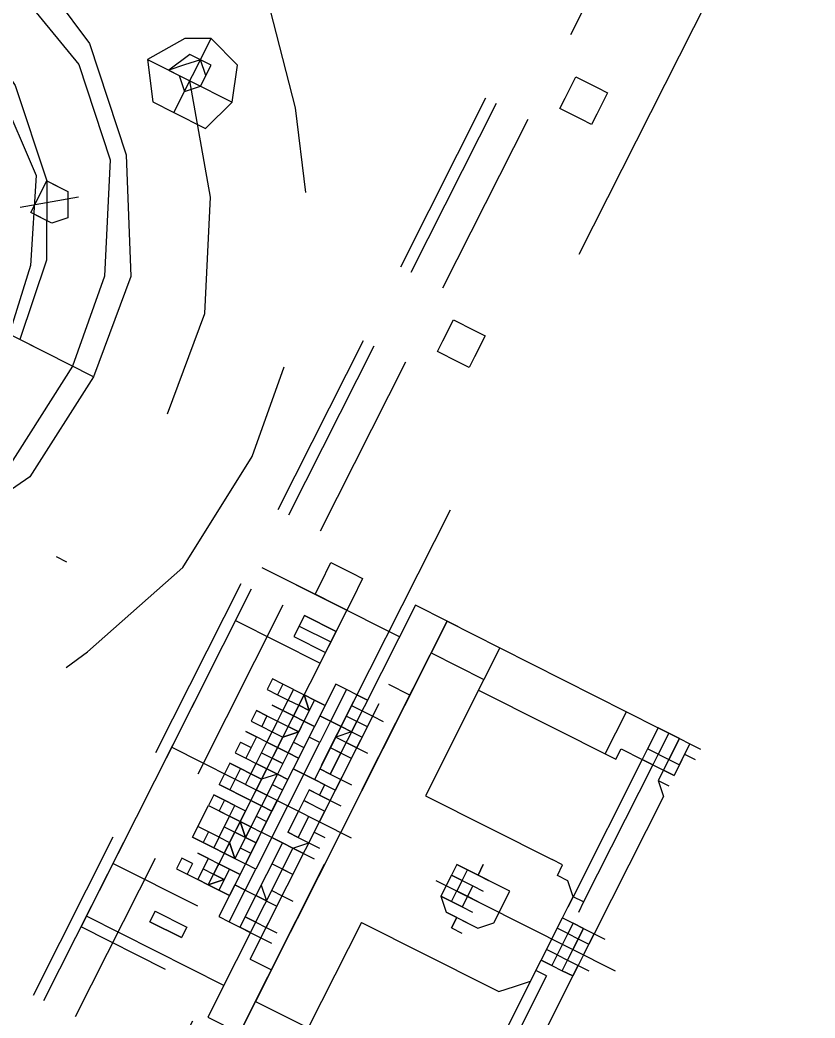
# Model space of a CAD drawing. Header units: metres. Extents: x 0 to 547597, y 0 to 1844684.
# Drawn here: x 543420.6912 to 543420.9691, y 1844513.9001 to 1844514.2489 of the extents above; entities that cross this region are included whole.
import ezdxf

# ---------------------------------------------------------------- set-up
doc = ezdxf.new("R2010")
doc.units = ezdxf.units.M
doc.linetypes.add('DASHED', pattern=[0.75, 0.5, -0.25])
doc.layers.add('5_Thep', color=4, linetype='Continuous')
doc.layers.add('TB220kVtuonglai', color=8, linetype='DASHED')

# ---------------------------------------------------------------- blocks, each defined once
blk = doc.blocks.new('MBA220-MB')
at = {"color": 1}
for points in [[(-438.09, -421.56), (-438.09, -351.3)], [(-520.75, -363.7), (-520.75, -359.57)], [(-520.75, -363.7), (-520.75, -359.57)], [(-520.75, -363.7), (-520.75, -359.57)], [(-516.62, -363.7), (-516.62, -359.57)], [(-446.36, -363.7), (-446.36, -359.57)], [(-433.96, -363.7), (-433.96, -359.57)], [(-433.96, -363.7), (-433.96, -359.57)], [(-520.75, -367.83), (-520.75, -363.7)], [(-520.75, -367.83), (-520.75, -363.7)], [(-516.62, -367.83), (-520.75, -367.83), (-520.75, -363.7), (-516.62, -363.7)], [(-516.62, -363.7), (-512.49, -363.7)], [(-516.62, -363.7), (-508.35, -363.7)], [(-508.35, -367.83), (-512.49, -367.83), (-512.49, -363.7), (-508.35, -363.7), (-508.35, -363.7), (-508.35, -367.83), (-508.35, -367.83)], [(-508.35, -367.83), (-508.35, -363.7)], [(-508.35, -363.7), (-508.35, -363.7)], [(-504.22, -367.83), (-504.22, -363.7)], [(-504.22, -367.83), (-500.09, -363.7)], [(-500.09, -363.7), (-500.09, -363.7)], [(-500.09, -363.7), (-446.36, -363.7)], [(-446.36, -367.83), (-446.36, -363.7)], [(-446.36, -363.7), (-446.36, -363.7)], [(-446.36, -367.83), (-446.36, -363.7)], [(-446.36, -363.7), (-442.23, -363.7)], [(-438.09, -363.7), (-446.36, -363.7)], [(-446.36, -367.83), (-446.36, -367.83), (-446.36, -363.7), (-446.36, -363.7)], [(-438.09, -367.83), (-442.23, -367.83), (-442.23, -363.7), (-438.09, -363.7)], [(-438.09, -363.7), (-433.96, -363.7), (-433.96, -363.7)], [(-438.09, -363.7), (-433.96, -363.7)], [(-433.96, -367.83), (-433.96, -363.7)], [(-429.83, -363.7), (-433.96, -363.7)], [(-433.96, -367.83), (-433.96, -367.83), (-433.96, -363.7)], [(-433.96, -363.7), (-429.83, -363.7), (-429.83, -367.83), (-433.96, -367.83)], [(-429.83, -367.83), (-429.83, -363.7)], [(-429.83, -363.7), (-380.23, -363.7)], [(-520.75, -367.83), (-520.75, -371.97)], [(-520.75, -371.97), (-520.75, -367.83)], [(-520.75, -371.97), (-520.75, -367.83)], [(-520.75, -367.83), (-512.49, -367.83)], [(-520.75, -371.97), (-520.75, -367.83)], [(-512.49, -367.83), (-516.62, -367.83)], [(-512.49, -367.83), (-504.22, -367.83)], [(-512.49, -371.97), (-512.49, -367.83)], [(-508.35, -371.97), (-508.35, -367.83)], [(-446.36, -367.83), (-446.36, -371.97)], [(-446.36, -367.83), (-438.09, -367.83)], [(-442.23, -367.83), (-446.36, -367.83)], [(-446.36, -371.97), (-446.36, -367.83)], [(-442.23, -371.97), (-442.23, -367.83)], [(-438.09, -367.83), (-433.96, -367.83)], [(-433.96, -367.83), (-438.09, -367.83)], [(-433.96, -371.97), (-433.96, -367.83)], [(-429.83, -371.97), (-429.83, -367.83)], [(-429.83, -371.97), (-429.83, -367.83)], [(-520.75, -371.97), (-520.75, -376.1)], [(-520.75, -376.1), (-520.75, -371.97), (-512.49, -371.97)], [(-512.49, -371.97), (-512.49, -376.1), (-508.35, -376.1)], [(-512.49, -371.97), (-508.35, -371.97)], [(-512.49, -371.97), (-512.49, -376.1)], [(-508.35, -371.97), (-508.35, -376.1), (-454.62, -376.1)], [(-508.35, -371.97), (-454.62, -371.97)], [(-508.35, -376.1), (-508.35, -371.97)], [(-508.35, -376.1), (-508.35, -371.97)], [(-454.62, -371.97), (-454.62, -376.1), (-450.49, -376.1)], [(-454.62, -371.97), (-450.49, -371.97)], [(-446.36, -376.1), (-446.36, -371.97), (-442.23, -371.97)], [(-446.36, -376.1), (-446.36, -371.97)], [(-442.23, -371.97), (-438.09, -371.97)], [(-442.23, -371.97), (-442.23, -376.1)], [(-438.09, -371.97), (-433.96, -371.97)], [(-433.96, -371.97), (-433.96, -376.1)], [(-433.96, -371.97), (-429.83, -371.97)], [(-429.83, -371.97), (-429.83, -376.1)], [(-429.83, -376.1), (-429.83, -371.97)], [(-425.69, -371.97), (-425.69, -376.1)], [(-425.69, -371.97), (-425.69, -371.97)], [(-425.69, -371.97), (-371.97, -371.97)], [(-504.22, -388.5), (-520.75, -388.5), (-520.75, -376.1), (-520.75, -376.1)], [(-520.75, -376.1), (-520.75, -376.1), (-520.75, -376.1), (-512.49, -376.1)], [(-504.22, -438.09), (-504.22, -384.36), (-508.35, -384.36), (-508.35, -376.1)], [(-508.35, -376.1), (-508.35, -376.1)], [(-508.35, -376.1), (-454.62, -376.1)], [(-446.36, -376.1), (-450.49, -376.1), (-454.62, -376.1), (-454.62, -376.1), (-458.76, -380.23), (-458.76, -384.36), (-462.89, -384.36), (-462.89, -388.5)], [(-429.83, -376.1), (-446.36, -376.1)], [(-438.09, -376.1), (-438.09, -376.1)], [(-413.29, -388.5), (-413.29, -384.36), (-417.43, -380.23), (-421.56, -376.1), (-425.69, -376.1), (-425.69, -376.1), (-429.83, -376.1)], [(-425.69, -376.1), (-425.69, -376.1)], [(-425.69, -376.1), (-371.97, -376.1)], [(-425.69, -376.1), (-371.97, -376.1)], [(-520.75, -438.09), (-520.75, -388.5)], [(-508.35, -458.76), (-508.35, -438.09), (-462.89, -438.09), (-462.89, -388.5)], [(-413.29, -438.09), (-413.29, -388.5)], [(-425.69, -409.16), (-429.83, -409.16), (-429.83, -400.9), (-433.96, -396.76), (-446.36, -396.76), (-446.36, -400.9), (-446.36, -409.16), (-450.49, -409.16), (-446.36, -409.16), (-446.36, -413.29), (-446.36, -417.43), (-442.23, -417.43), (-442.23, -417.43), (-433.96, -417.43), (-433.96, -417.43), (-433.96, -417.43), (-429.83, -413.29), (-429.83, -409.16), (-425.69, -409.16)], [(-446.36, -409.16), (-446.36, -405.03)], [(-442.23, -409.16), (-442.23, -405.03)], [(-438.09, -409.16), (-438.09, -405.03)], [(-433.96, -409.16), (-433.96, -405.03)], [(-429.83, -409.16), (-429.83, -405.03)], [(-425.69, -409.16), (-425.69, -405.03)], [(-446.36, -409.16), (-446.36, -409.16)], [(-446.36, -413.29), (-446.36, -409.16)], [(-446.36, -413.29), (-446.36, -409.16)], [(-446.36, -409.16), (-446.36, -409.16)], [(-446.36, -413.29), (-446.36, -409.16)], [(-446.36, -409.16), (-446.36, -409.16)], [(-442.23, -413.29), (-446.36, -413.29), (-446.36, -409.16)], [(-446.36, -409.16), (-446.36, -409.16)], [(-446.36, -409.16), (-446.36, -409.16)], [(-446.36, -413.29), (-446.36, -409.16)], [(-446.36, -409.16), (-446.36, -413.29), (-446.36, -413.29)], [(-446.36, -413.29), (-446.36, -409.16)], [(-446.36, -413.29), (-446.36, -409.16)], [(-446.36, -409.16), (-446.36, -409.16)], [(-446.36, -409.16), (-446.36, -409.16)], [(-446.36, -409.16), (-446.36, -409.16)], [(-446.36, -413.29), (-446.36, -409.16)], [(-446.36, -409.16), (-446.36, -409.16)], [(-446.36, -413.29), (-446.36, -409.16)], [(-446.36, -413.29), (-446.36, -409.16)], [(-446.36, -409.16), (-446.36, -409.16), (-446.36, -409.16), (-446.36, -409.16), (-446.36, -409.16), (-446.36, -409.16)], [(-442.23, -409.16), (-442.23, -409.16)], [(-442.23, -409.16), (-442.23, -409.16)], [(-442.23, -413.29), (-442.23, -409.16)], [(-442.23, -413.29), (-442.23, -409.16)], [(-442.23, -413.29), (-442.23, -409.16), (-438.09, -409.16)], [(-442.23, -409.16), (-442.23, -409.16)], [(-442.23, -413.29), (-442.23, -409.16)], [(-442.23, -409.16), (-442.23, -409.16)], [(-442.23, -409.16), (-442.23, -409.16)], [(-442.23, -413.29), (-442.23, -409.16)], [(-442.23, -409.16), (-442.23, -409.16), (-442.23, -409.16), (-442.23, -409.16), (-442.23, -409.16)], [(-442.23, -409.16), (-433.96, -409.16), (-433.96, -409.16)], [(-438.09, -413.29), (-438.09, -409.16)], [(-438.09, -413.29), (-438.09, -409.16)], [(-438.09, -413.29), (-438.09, -409.16)], [(-438.09, -413.29), (-438.09, -409.16)], [(-438.09, -409.16), (-438.09, -409.16)], [(-438.09, -409.16), (-438.09, -409.16)], [(-433.96, -409.16), (-433.96, -413.29), (-438.09, -413.29)], [(-438.09, -413.29), (-438.09, -409.16)], [(-438.09, -413.29), (-438.09, -409.16)], [(-438.09, -413.29), (-438.09, -409.16)], [(-438.09, -409.16), (-438.09, -409.16)], [(-438.09, -409.16), (-438.09, -409.16)], [(-438.09, -413.29), (-438.09, -409.16)], [(-433.96, -413.29), (-433.96, -409.16)], [(-433.96, -413.29), (-433.96, -409.16)], [(-433.96, -409.16), (-433.96, -409.16)], [(-433.96, -409.16), (-433.96, -409.16)], [(-433.96, -413.29), (-433.96, -409.16)], [(-433.96, -409.16), (-433.96, -409.16)], [(-433.96, -409.16), (-433.96, -409.16)], [(-433.96, -413.29), (-433.96, -409.16)], [(-433.96, -413.29), (-433.96, -409.16)], [(-433.96, -413.29), (-433.96, -409.16)], [(-433.96, -413.29), (-433.96, -409.16)], [(-433.96, -413.29), (-433.96, -409.16)], [(-433.96, -413.29), (-433.96, -409.16)], [(-433.96, -413.29), (-433.96, -409.16)], [(-433.96, -413.29), (-433.96, -409.16)], [(-433.96, -413.29), (-433.96, -409.16)], [(-433.96, -409.16), (-433.96, -409.16)], [(-433.96, -409.16), (-433.96, -409.16)], [(-433.96, -409.16), (-433.96, -409.16)], [(-433.96, -409.16), (-433.96, -413.29)], [(-433.96, -409.16), (-433.96, -409.16)], [(-433.96, -413.29), (-433.96, -409.16)], [(-433.96, -409.16), (-433.96, -409.16)], [(-433.96, -409.16), (-433.96, -409.16)], [(-433.96, -409.16), (-433.96, -409.16)], [(-433.96, -413.29), (-433.96, -409.16)], [(-433.96, -413.29), (-433.96, -409.16)], [(-433.96, -413.29), (-433.96, -409.16)], [(-433.96, -409.16), (-433.96, -409.16)], [(-433.96, -413.29), (-433.96, -409.16)], [(-433.96, -409.16), (-433.96, -409.16)], [(-433.96, -409.16), (-433.96, -409.16)], [(-433.96, -409.16), (-433.96, -409.16)], [(-433.96, -413.29), (-433.96, -409.16)], [(-433.96, -413.29), (-433.96, -409.16)], [(-433.96, -409.16), (-433.96, -409.16), (-433.96, -409.16)], [(-429.83, -409.16), (-429.83, -409.16)], [(-429.83, -413.29), (-429.83, -409.16)], [(-429.83, -413.29), (-429.83, -409.16)], [(-429.83, -409.16), (-429.83, -413.29)], [(-429.83, -413.29), (-429.83, -409.16)], [(-429.83, -413.29), (-429.83, -409.16)], [(-429.83, -409.16), (-429.83, -409.16)], [(-429.83, -409.16), (-429.83, -409.16), (-429.83, -409.16), (-429.83, -409.16), (-429.83, -409.16)], [(-446.36, -413.29), (-446.36, -417.43), (-446.36, -413.29), (-446.36, -417.43)], [(-446.36, -417.43), (-446.36, -413.29), (-446.36, -417.43)], [(-446.36, -417.43), (-446.36, -413.29), (-446.36, -417.43), (-446.36, -413.29)], [(-446.36, -413.29), (-446.36, -413.29)], [(-446.36, -413.29), (-446.36, -417.43), (-446.36, -413.29), (-446.36, -417.43)], [(-442.23, -417.43), (-442.23, -413.29), (-442.23, -417.43)], [(-442.23, -413.29), (-438.09, -413.29)], [(-442.23, -413.29), (-442.23, -417.43), (-442.23, -413.29), (-442.23, -417.43)], [(-442.23, -417.43), (-442.23, -413.29)], [(-433.96, -413.29), (-433.96, -417.43), (-433.96, -413.29)], [(-433.96, -417.43), (-433.96, -413.29), (-433.96, -417.43)], [(-433.96, -413.29), (-433.96, -417.43), (-433.96, -413.29), (-433.96, -417.43)], [(-433.96, -413.29), (-433.96, -417.43), (-433.96, -413.29)], [(-433.96, -417.43), (-433.96, -413.29)], [(-433.96, -417.43), (-433.96, -413.29), (-433.96, -417.43), (-433.96, -413.29)], [(-433.96, -413.29), (-433.96, -417.43), (-433.96, -413.29), (-433.96, -417.43)], [(-442.23, -417.43), (-442.23, -417.43), (-442.23, -417.43)], [(-433.96, -417.43), (-433.96, -417.43), (-433.96, -417.43)], [(-520.75, -458.76), (-520.75, -438.09)], [(-520.75, -438.09), (-508.35, -438.09)], [(-413.29, -438.09), (-371.97, -438.09)], [(-371.97, -458.76), (-371.97, -438.09), (-359.57, -438.09)], [(-520.75, -454.62), (-520.75, -458.76)], [(-520.75, -454.62), (-520.75, -458.76), (-520.75, -454.62)], [(-438.09, -524.88), (-438.09, -454.62)], [(-425.69, -458.76), (-371.97, -458.76), (-371.97, -454.62)], [(-371.97, -458.76), (-359.57, -458.76), (-359.57, -454.62), (-359.57, -458.76)], [(-520.75, -458.76), (-508.35, -458.76)], [(-454.62, -458.76), (-520.75, -458.76), (-520.75, -471.16), (-454.62, -471.16)], [(-508.35, -458.76), (-504.22, -458.76), (-504.22, -458.76), (-504.22, -458.76), (-504.22, -458.76)], [(-508.35, -458.76), (-454.62, -458.76)], [(-504.22, -458.76), (-371.97, -458.76), (-371.97, -458.76), (-371.97, -458.76), (-371.97, -458.76)], [(-491.82, -458.76), (-491.82, -467.02)], [(-359.57, -471.16), (-359.57, -458.76), (-425.69, -458.76)], [(-384.36, -467.02), (-384.36, -458.76)], [(-371.97, -458.76), (-371.97, -458.76)], [(-479.42, -467.02), (-479.42, -462.89)], [(-467.02, -467.02), (-467.02, -462.89)], [(-454.62, -467.02), (-454.62, -462.89)], [(-446.36, -467.02), (-446.36, -462.89)], [(-433.96, -467.02), (-433.96, -462.89)], [(-429.83, -467.02), (-429.83, -462.89)], [(-425.69, -467.02), (-425.69, -462.89)], [(-409.16, -467.02), (-409.16, -462.89)], [(-396.76, -467.02), (-396.76, -462.89)], [(-392.63, -467.02), (-392.63, -462.89)], [(-384.36, -467.02), (-491.82, -467.02)], [(-479.42, -475.29), (-479.42, -467.02)], [(-479.42, -471.16), (-479.42, -467.02)], [(-479.42, -475.29), (-479.42, -467.02)], [(-467.02, -467.02), (-475.29, -467.02)], [(-475.29, -467.02), (-475.29, -475.29)], [(-475.29, -467.02), (-475.29, -471.16)], [(-471.16, -471.16), (-471.16, -467.02)], [(-467.02, -467.02), (-467.02, -471.16)], [(-467.02, -471.16), (-467.02, -467.02)], [(-467.02, -475.29), (-467.02, -467.02)], [(-454.62, -467.02), (-462.89, -467.02)], [(-462.89, -467.02), (-462.89, -475.29)], [(-462.89, -467.02), (-462.89, -471.16)], [(-454.62, -467.02), (-454.62, -467.02)], [(-454.62, -471.16), (-454.62, -467.02)], [(-454.62, -471.16), (-454.62, -467.02), (-450.49, -467.02)], [(-450.49, -475.29), (-450.49, -467.02)], [(-446.36, -467.02), (-450.49, -467.02)], [(-450.49, -475.29), (-450.49, -467.02)], [(-446.36, -467.02), (-446.36, -471.16)], [(-446.36, -471.16), (-446.36, -467.02)], [(-446.36, -475.29), (-446.36, -467.02)], [(-433.96, -467.02), (-442.23, -467.02)], [(-442.23, -475.29), (-442.23, -467.02)], [(-442.23, -467.02), (-438.09, -467.02), (-442.23, -467.02), (-438.09, -467.02), (-442.23, -467.02)], [(-438.09, -471.16), (-438.09, -467.02)], [(-438.09, -471.16), (-438.09, -467.02)], [(-429.83, -471.16), (-429.83, -467.02)], [(-425.69, -475.29), (-425.69, -471.16), (-429.83, -467.02)], [(-425.69, -467.02), (-429.83, -467.02)], [(-429.83, -471.16), (-429.83, -475.29), (-429.83, -467.02)], [(-429.83, -471.16), (-429.83, -467.02)], [(-425.69, -467.02), (-425.69, -471.16)], [(-425.69, -471.16), (-425.69, -467.02)], [(-425.69, -471.16), (-425.69, -467.02)], [(-425.69, -471.16), (-425.69, -467.02)], [(-425.69, -475.29), (-425.69, -467.02)], [(-409.16, -467.02), (-417.43, -467.02)], [(-417.43, -467.02), (-417.43, -475.29)], [(-417.43, -467.02), (-417.43, -471.16)], [(-409.16, -471.16), (-409.16, -467.02)], [(-409.16, -471.16), (-409.16, -467.02)], [(-405.03, -467.02), (-409.16, -467.02)], [(-405.03, -475.29), (-405.03, -467.02)], [(-396.76, -467.02), (-405.03, -467.02)], [(-405.03, -471.16), (-405.03, -475.29), (-405.03, -467.02)], [(-400.9, -467.02), (-396.76, -467.02)], [(-396.76, -471.16), (-396.76, -467.02)], [(-396.76, -471.16), (-396.76, -467.02)], [(-392.63, -479.42), (-392.63, -467.02)], [(-392.63, -475.29), (-392.63, -467.02)], [(-508.35, -471.16), (-508.35, -524.88)], [(-483.55, -471.16), (-483.55, -475.29), (-483.55, -471.16), (-483.55, -475.29), (-483.55, -471.16)], [(-471.16, -471.16), (-475.29, -471.16)], [(-475.29, -471.16), (-475.29, -475.29)], [(-471.16, -471.16), (-467.02, -475.29)], [(-471.16, -471.16), (-471.16, -475.29)], [(-471.16, -471.16), (-471.16, -475.29), (-471.16, -471.16), (-471.16, -475.29), (-471.16, -471.16)], [(-454.62, -471.16), (-462.89, -471.16)], [(-462.89, -471.16), (-462.89, -475.29)], [(-462.89, -475.29), (-450.49, -475.29), (-450.49, -471.16), (-450.49, -475.29), (-450.49, -471.16), (-450.49, -475.29)], [(-454.62, -475.29), (-454.62, -471.16)], [(-454.62, -471.16), (-454.62, -475.29)], [(-446.36, -471.16), (-450.49, -471.16)], [(-450.49, -471.16), (-450.49, -475.29), (-450.49, -471.16), (-450.49, -475.29)], [(-450.49, -471.16), (-450.49, -475.29), (-450.49, -471.16)], [(-446.36, -471.16), (-446.36, -475.29)], [(-446.36, -471.16), (-446.36, -475.29), (-438.09, -475.29)], [(-442.23, -471.16), (-442.23, -475.29)], [(-429.83, -471.16), (-438.09, -471.16)], [(-438.09, -475.29), (-429.83, -475.29), (-429.83, -471.16)], [(-429.83, -475.29), (-429.83, -471.16)], [(-425.69, -471.16), (-425.69, -475.29)], [(-425.69, -471.16), (-425.69, -475.29), (-425.69, -471.16)], [(-425.69, -471.16), (-425.69, -475.29), (-425.69, -471.16), (-425.69, -475.29)], [(-425.69, -471.16), (-425.69, -475.29), (-425.69, -471.16), (-425.69, -475.29), (-425.69, -471.16)], [(-425.69, -471.16), (-359.57, -471.16)], [(-409.16, -471.16), (-417.43, -471.16)], [(-417.43, -471.16), (-417.43, -475.29)], [(-413.29, -475.29), (-405.03, -475.29), (-405.03, -471.16), (-405.03, -475.29), (-405.03, -471.16), (-405.03, -475.29)], [(-409.16, -475.29), (-405.03, -471.16)], [(-396.76, -471.16), (-405.03, -471.16)], [(-405.03, -471.16), (-405.03, -475.29), (-392.63, -475.29), (-392.63, -471.16), (-392.63, -475.29), (-392.63, -471.16), (-392.63, -475.29)], [(-396.76, -475.29), (-396.76, -471.16)], [(-396.76, -471.16), (-396.76, -475.29)], [(-371.97, -471.16), (-371.97, -524.88)], [(743.93, -996.04), (743.93, -475.29), (-822.46, -475.29), (-822.46, -996.04), (743.93, -996.04)], [(743.93, -996.04), (743.93, -475.29), (-822.46, -475.29), (-822.46, -996.04), (743.93, -996.04)], [(-483.55, -475.29), (-483.55, -479.42)], [(-483.55, -475.29), (-471.16, -475.29)], [(-471.16, -475.29), (-471.16, -479.42)], [(-471.16, -479.42), (-471.16, -475.29)], [(-471.16, -475.29), (-462.89, -475.29)], [(-450.49, -479.42), (-450.49, -475.29)], [(-450.49, -475.29), (-450.49, -479.42)], [(-450.49, -479.42), (-450.49, -475.29)], [(-450.49, -479.42), (-450.49, -475.29)], [(-425.69, -479.42), (-425.69, -475.29)], [(-425.69, -475.29), (-425.69, -479.42)], [(-425.69, -475.29), (-413.29, -475.29)], [(-405.03, -479.42), (-405.03, -475.29)], [(-405.03, -479.42), (-405.03, -475.29)], [(-483.55, -479.42), (-483.55, -483.55), (-471.16, -483.55)], [(-483.55, -479.42), (-471.16, -479.42)], [(-471.16, -483.55), (-471.16, -479.42)], [(-471.16, -479.42), (-471.16, -483.55), (-462.89, -483.55)], [(-471.16, -479.42), (-462.89, -479.42)], [(-450.49, -483.55), (-450.49, -479.42), (-462.89, -479.42), (-462.89, -483.55), (-450.49, -483.55)], [(-450.49, -479.42), (-450.49, -483.55), (-438.09, -483.55)], [(-450.49, -479.42), (-438.09, -479.42)], [(-450.49, -483.55), (-450.49, -479.42)], [(-425.69, -479.42), (-438.09, -479.42)], [(-425.69, -479.42), (-425.69, -483.55), (-438.09, -483.55), (-438.09, -479.42)], [(-425.69, -479.42), (-425.69, -483.55)], [(-425.69, -479.42), (-425.69, -483.55), (-413.29, -483.55)], [(-425.69, -479.42), (-413.29, -479.42)], [(-405.03, -483.55), (-405.03, -479.42), (-413.29, -479.42), (-413.29, -483.55), (-405.03, -483.55)], [(-392.63, -483.55), (-392.63, -479.42), (-405.03, -479.42), (-405.03, -483.55), (-392.63, -483.55)], [(-475.29, -483.55), (-475.29, -483.55)], [(-475.29, -487.69), (-475.29, -483.55)], [(-475.29, -487.69), (-475.29, -483.55)], [(-475.29, -487.69), (-475.29, -483.55)], [(-475.29, -487.69), (-475.29, -483.55)], [(-475.29, -483.55), (-475.29, -487.69), (-475.29, -483.55), (-475.29, -487.69), (-475.29, -483.55)], [(-475.29, -487.69), (-467.02, -487.69), (-467.02, -483.55)], [(-475.29, -483.55), (-467.02, -483.55)], [(-467.02, -483.55), (-467.02, -483.55)], [(-467.02, -483.55), (-467.02, -483.55)], [(-467.02, -483.55), (-467.02, -487.69)], [(-467.02, -487.69), (-467.02, -483.55)], [(-467.02, -487.69), (-467.02, -483.55)], [(-467.02, -487.69), (-467.02, -483.55)], [(-467.02, -487.69), (-467.02, -483.55)], [(-467.02, -487.69), (-467.02, -483.55)], [(-467.02, -483.55), (-467.02, -487.69), (-467.02, -483.55)], [(-467.02, -483.55), (-467.02, -487.69), (-467.02, -483.55)], [(-467.02, -487.69), (-454.62, -487.69), (-454.62, -483.55), (-454.62, -487.69), (-454.62, -483.55)], [(-467.02, -483.55), (-467.02, -483.55)], [(-467.02, -483.55), (-454.62, -483.55)], [(-467.02, -487.69), (-467.02, -483.55)], [(-467.02, -487.69), (-467.02, -483.55)], [(-458.76, -487.69), (-458.76, -483.55)], [(-454.62, -483.55), (-454.62, -483.55)], [(-454.62, -487.69), (-454.62, -483.55)], [(-454.62, -487.69), (-454.62, -483.55)], [(-454.62, -487.69), (-454.62, -483.55)], [(-454.62, -487.69), (-454.62, -483.55)], [(-454.62, -487.69), (-454.62, -483.55)], [(-454.62, -487.69), (-446.36, -487.69), (-446.36, -483.55), (-446.36, -487.69), (-446.36, -483.55), (-446.36, -487.69), (-433.96, -487.69), (-433.96, -483.55), (-433.96, -487.69), (-433.96, -483.55), (-433.96, -487.69)], [(-454.62, -487.69), (-454.62, -483.55)], [(-454.62, -483.55), (-454.62, -483.55)], [(-454.62, -483.55), (-454.62, -487.69), (-446.36, -487.69), (-446.36, -483.55)], [(-454.62, -483.55), (-446.36, -483.55)], [(-454.62, -487.69), (-454.62, -483.55)], [(-454.62, -487.69), (-454.62, -483.55)], [(-450.49, -483.55), (-450.49, -483.55)], [(-446.36, -483.55), (-446.36, -483.55)], [(-446.36, -483.55), (-446.36, -487.69)], [(-446.36, -487.69), (-446.36, -483.55)], [(-446.36, -487.69), (-446.36, -483.55)], [(-446.36, -487.69), (-446.36, -483.55)], [(-446.36, -487.69), (-446.36, -483.55)], [(-446.36, -483.55), (-433.96, -483.55)], [(-442.23, -487.69), (-442.23, -483.55)], [(-442.23, -487.69), (-442.23, -483.55)], [(-442.23, -487.69), (-442.23, -483.55)], [(-433.96, -483.55), (-433.96, -483.55)], [(-433.96, -483.55), (-433.96, -483.55)], [(-433.96, -487.69), (-433.96, -483.55)], [(-433.96, -487.69), (-433.96, -483.55)], [(-433.96, -487.69), (-433.96, -483.55)], [(-433.96, -487.69), (-433.96, -483.55)], [(-433.96, -487.69), (-433.96, -483.55)], [(-433.96, -487.69), (-433.96, -483.55)], [(-433.96, -483.55), (-433.96, -487.69), (-425.69, -487.69)], [(-433.96, -483.55), (-425.69, -483.55)], [(-429.83, -487.69), (-429.83, -483.55)], [(-425.69, -483.55), (-421.56, -483.55)], [(-425.69, -487.69), (-425.69, -483.55)], [(-425.69, -483.55), (-425.69, -483.55)], [(-421.56, -483.55), (-421.56, -483.55)], [(-421.56, -487.69), (-421.56, -483.55)], [(-421.56, -483.55), (-421.56, -487.69)], [(-421.56, -487.69), (-421.56, -483.55)], [(-421.56, -487.69), (-413.29, -487.69), (-413.29, -483.55)], [(-421.56, -483.55), (-421.56, -487.69), (-421.56, -483.55), (-421.56, -487.69)], [(-421.56, -483.55), (-413.29, -483.55)], [(-421.56, -483.55), (-421.56, -483.55)], [(-421.56, -483.55), (-421.56, -487.69)], [(-421.56, -483.55), (-421.56, -483.55)], [(-417.43, -487.69), (-417.43, -483.55)], [(-417.43, -487.69), (-417.43, -483.55)], [(-413.29, -483.55), (-413.29, -483.55)], [(-413.29, -487.69), (-413.29, -483.55)], [(-413.29, -487.69), (-413.29, -483.55)], [(-409.16, -483.55), (-409.16, -483.55)], [(-409.16, -487.69), (-409.16, -483.55)], [(-409.16, -487.69), (-409.16, -483.55)], [(-409.16, -487.69), (-409.16, -483.55)], [(-409.16, -487.69), (-409.16, -483.55)], [(-409.16, -487.69), (-409.16, -483.55)], [(-409.16, -487.69), (-409.16, -483.55)], [(-409.16, -487.69), (-409.16, -483.55)], [(-409.16, -487.69), (-409.16, -483.55)], [(-409.16, -483.55), (-409.16, -487.69), (-409.16, -483.55)], [(-409.16, -483.55), (-409.16, -483.55)], [(-409.16, -483.55), (-409.16, -487.69), (-400.9, -487.69), (-400.9, -483.55), (-400.9, -487.69), (-400.9, -483.55)], [(-409.16, -483.55), (-400.9, -483.55)], [(-405.03, -483.55), (-405.03, -483.55)], [(-400.9, -483.55), (-400.9, -483.55)], [(-400.9, -487.69), (-400.9, -483.55)], [(-400.9, -487.69), (-400.9, -483.55)], [(-400.9, -487.69), (-400.9, -483.55)], [(-471.16, -487.69), (-475.29, -491.82), (-471.16, -487.69), (-475.29, -491.82), (-471.16, -491.82), (-475.29, -491.82)], [(-475.29, -491.82), (-475.29, -487.69), (-475.29, -491.82), (-475.29, -487.69), (-475.29, -487.69)], [(-475.29, -491.82), (-475.29, -487.69)], [(-475.29, -491.82), (-475.29, -487.69)], [(-475.29, -487.69), (-467.02, -487.69)], [(-475.29, -487.69), (-467.02, -487.69)], [(-471.16, -491.82), (-471.16, -487.69), (-471.16, -491.82), (-471.16, -487.69), (-467.02, -487.69), (-467.02, -491.82), (-467.02, -487.69), (-467.02, -491.82), (-467.02, -491.82)], [(-467.02, -491.82), (-467.02, -487.69), (-467.02, -491.82), (-467.02, -487.69), (-462.89, -487.69)], [(-467.02, -491.82), (-467.02, -487.69)], [(-467.02, -491.82), (-467.02, -487.69)], [(-467.02, -491.82), (-467.02, -487.69)], [(-467.02, -491.82), (-467.02, -487.69)], [(-467.02, -487.69), (-454.62, -487.69)], [(-467.02, -487.69), (-454.62, -487.69)], [(-462.89, -491.82), (-458.76, -491.82), (-462.89, -487.69), (-458.76, -491.82), (-462.89, -487.69)], [(-462.89, -487.69), (-462.89, -491.82), (-462.89, -487.69), (-462.89, -491.82), (-458.76, -491.82), (-462.89, -491.82)], [(-458.76, -487.69), (-454.62, -487.69), (-454.62, -491.82), (-454.62, -487.69), (-454.62, -491.82), (-454.62, -491.82)], [(-454.62, -491.82), (-454.62, -487.69)], [(-454.62, -491.82), (-454.62, -487.69)], [(-454.62, -487.69), (-454.62, -491.82), (-454.62, -487.69)], [(-454.62, -491.82), (-454.62, -487.69), (-450.49, -487.69), (-450.49, -491.82), (-450.49, -487.69), (-450.49, -491.82), (-450.49, -491.82)], [(-454.62, -487.69), (-454.62, -487.69), (-454.62, -487.69), (-454.62, -487.69), (-454.62, -487.69), (-454.62, -487.69)], [(-454.62, -487.69), (-446.36, -487.69)], [(-450.49, -491.82), (-450.49, -487.69)], [(-450.49, -491.82), (-450.49, -487.69), (-450.49, -491.82), (-450.49, -487.69), (-446.36, -487.69), (-446.36, -491.82), (-446.36, -487.69), (-446.36, -491.82), (-446.36, -491.82)], [(-446.36, -491.82), (-446.36, -487.69)], [(-446.36, -491.82), (-446.36, -487.69)], [(-442.23, -491.82), (-446.36, -491.82), (-446.36, -487.69), (-446.36, -491.82)], [(-446.36, -487.69), (-442.23, -491.82)], [(-446.36, -491.82), (-446.36, -487.69)], [(-446.36, -491.82), (-446.36, -487.69)], [(-446.36, -487.69), (-433.96, -487.69)], [(-446.36, -487.69), (-433.96, -487.69)], [(-438.09, -491.82), (-438.09, -487.69), (-438.09, -491.82), (-438.09, -487.69), (-433.96, -487.69)], [(-438.09, -487.69), (-438.09, -491.82), (-438.09, -487.69), (-438.09, -491.82)], [(-433.96, -491.82), (-433.96, -491.82), (-433.96, -491.82), (-433.96, -487.69), (-433.96, -491.82), (-433.96, -487.69), (-429.83, -487.69)], [(-433.96, -491.82), (-433.96, -487.69)], [(-433.96, -487.69), (-433.96, -491.82), (-433.96, -487.69), (-433.96, -491.82), (-433.96, -491.82)], [(-433.96, -491.82), (-433.96, -487.69)], [(-433.96, -491.82), (-433.96, -487.69)], [(-433.96, -487.69), (-421.56, -487.69)], [(-433.96, -487.69), (-421.56, -487.69)], [(-425.69, -487.69), (-425.69, -491.82), (-425.69, -487.69), (-425.69, -491.82), (-425.69, -491.82)], [(-425.69, -491.82), (-425.69, -487.69)], [(-425.69, -491.82), (-425.69, -487.69), (-425.69, -491.82), (-425.69, -487.69)], [(-425.69, -487.69), (-425.69, -491.82), (-421.56, -487.69), (-425.69, -491.82), (-421.56, -491.82)], [(-425.69, -487.69), (-421.56, -487.69), (-425.69, -487.69), (-421.56, -487.69), (-425.69, -487.69)], [(-421.56, -491.82), (-421.56, -487.69), (-421.56, -491.82), (-421.56, -487.69), (-417.43, -487.69)], [(-421.56, -491.82), (-421.56, -487.69)], [(-421.56, -491.82), (-421.56, -487.69)], [(-421.56, -487.69), (-413.29, -487.69)], [(-421.56, -487.69), (-413.29, -487.69)], [(-413.29, -487.69), (-417.43, -491.82), (-413.29, -487.69), (-417.43, -491.82)], [(-413.29, -491.82), (-413.29, -487.69), (-413.29, -491.82), (-413.29, -487.69), (-413.29, -487.69), (-413.29, -491.82), (-413.29, -487.69), (-413.29, -491.82), (-413.29, -491.82)], [(-413.29, -491.82), (-413.29, -487.69)], [(-413.29, -491.82), (-413.29, -487.69)], [(-413.29, -491.82), (-413.29, -487.69)], [(-409.16, -491.82), (-409.16, -487.69), (-409.16, -491.82), (-409.16, -487.69), (-405.03, -487.69)], [(-409.16, -491.82), (-409.16, -487.69)], [(-409.16, -491.82), (-409.16, -487.69)], [(-409.16, -487.69), (-400.9, -487.69)], [(-409.16, -487.69), (-400.9, -487.69)], [(-405.03, -491.82), (-400.9, -491.82), (-405.03, -487.69), (-400.9, -491.82), (-405.03, -487.69)], [(-405.03, -487.69), (-405.03, -491.82), (-405.03, -487.69), (-405.03, -491.82), (-400.9, -491.82), (-405.03, -491.82)], [(-400.9, -487.69), (-400.9, -487.69), (-400.9, -491.82), (-400.9, -487.69), (-400.9, -491.82), (-400.9, -491.82)], [(-400.9, -491.82), (-400.9, -487.69)], [(-400.9, -491.82), (-400.9, -487.69)], [(-698.47, -495.95), (-698.47, -504.22), (-702.6, -504.22), (-710.87, -504.22), (-710.87, -495.95), (-710.87, -491.82), (-702.6, -491.82), (-698.47, -491.82), (-698.47, -495.95)], [(-603.41, -495.95), (-603.41, -504.22), (-607.54, -504.22), (-615.81, -504.22), (-615.81, -495.95), (-615.81, -491.82), (-607.54, -491.82), (-603.41, -491.82), (-603.41, -495.95)], [(-508.35, -495.95), (-508.35, -504.22), (-512.49, -504.22), (-520.75, -504.22), (-520.75, -495.95), (-520.75, -491.82), (-512.49, -491.82), (-508.35, -491.82), (-508.35, -495.95)], [(-508.35, -491.82), (-367.83, -491.82), (-367.83, -524.88)], [(-508.35, -491.82), (-508.35, -524.88)], [(-500.09, -504.22), (-500.09, -491.82), (-500.09, -504.22), (-491.82, -504.22), (-491.82, -491.82), (-500.09, -491.82), (-500.09, -504.22), (-491.82, -504.22)], [(-495.95, -504.22), (-495.95, -491.82)], [(-495.95, -504.22), (-495.95, -491.82)], [(-491.82, -504.22), (-491.82, -491.82)], [(-487.69, -524.88), (-487.69, -491.82)], [(-471.16, -491.82), (-475.29, -491.82)], [(-471.16, -491.82), (-475.29, -491.82)], [(-471.16, -491.82), (-475.29, -491.82), (-471.16, -491.82)], [(-471.16, -491.82), (-475.29, -491.82), (-471.16, -491.82)], [(-475.29, -491.82), (-475.29, -491.82)], [(-475.29, -491.82), (-475.29, -491.82)], [(-475.29, -491.82), (-475.29, -491.82), (-475.29, -491.82), (-475.29, -491.82), (-475.29, -491.82), (-475.29, -491.82)], [(-475.29, -491.82), (-475.29, -491.82)], [(-475.29, -491.82), (-475.29, -491.82)], [(-475.29, -491.82), (-475.29, -491.82)], [(-475.29, -491.82), (-471.16, -491.82), (-475.29, -491.82), (-471.16, -491.82), (-475.29, -491.82), (-471.16, -491.82), (-475.29, -491.82)], [(-475.29, -495.95), (-475.29, -491.82)], [(-475.29, -495.95), (-475.29, -495.95), (-475.29, -491.82), (-475.29, -491.82)], [(-475.29, -491.82), (-475.29, -491.82)], [(-475.29, -491.82), (-475.29, -491.82)], [(-475.29, -491.82), (-475.29, -491.82)], [(-475.29, -491.82), (-475.29, -491.82)], [(-475.29, -495.95), (-475.29, -491.82)], [(-475.29, -495.95), (-475.29, -491.82)], [(-475.29, -495.95), (-475.29, -491.82)], [(-471.16, -491.82), (-471.16, -491.82)], [(-471.16, -491.82), (-471.16, -491.82), (-471.16, -491.82), (-471.16, -491.82), (-471.16, -491.82)], [(-467.02, -491.82), (-471.16, -491.82)], [(-471.16, -495.95), (-471.16, -491.82)], [(-471.16, -495.95), (-471.16, -491.82)], [(-471.16, -491.82), (-471.16, -491.82)], [(-471.16, -491.82), (-467.02, -491.82), (-467.02, -495.95), (-471.16, -495.95)], [(-462.89, -491.82), (-467.02, -491.82), (-467.02, -491.82), (-467.02, -491.82), (-467.02, -491.82), (-467.02, -491.82)], [(-467.02, -491.82), (-467.02, -491.82)], [(-462.89, -495.95), (-467.02, -495.95), (-467.02, -491.82), (-462.89, -491.82)], [(-467.02, -491.82), (-467.02, -491.82)], [(-467.02, -495.95), (-467.02, -491.82)], [(-467.02, -491.82), (-467.02, -491.82)], [(-467.02, -491.82), (-467.02, -491.82)], [(-467.02, -495.95), (-467.02, -491.82)], [(-467.02, -491.82), (-467.02, -491.82)], [(-467.02, -491.82), (-467.02, -491.82)], [(-467.02, -491.82), (-467.02, -491.82)], [(-462.89, -491.82), (-458.76, -491.82), (-462.89, -491.82)], [(-462.89, -491.82), (-458.76, -491.82), (-462.89, -491.82), (-458.76, -491.82)], [(-458.76, -491.82), (-462.89, -491.82)], [(-458.76, -491.82), (-462.89, -491.82), (-462.89, -491.82), (-462.89, -491.82)], [(-462.89, -491.82), (-462.89, -491.82)], [(-462.89, -491.82), (-462.89, -491.82)], [(-458.76, -495.95), (-462.89, -495.95), (-458.76, -495.95), (-462.89, -495.95), (-458.76, -495.95), (-462.89, -495.95), (-462.89, -491.82), (-458.76, -491.82), (-462.89, -491.82), (-458.76, -491.82), (-462.89, -491.82)], [(-462.89, -491.82), (-458.76, -491.82), (-462.89, -491.82)], [(-458.76, -491.82), (-462.89, -491.82)], [(-462.89, -495.95), (-462.89, -491.82)], [(-462.89, -495.95), (-462.89, -491.82)], [(-462.89, -491.82), (-462.89, -491.82)], [(-458.76, -491.82), (-458.76, -491.82)], [(-458.76, -491.82), (-458.76, -491.82), (-458.76, -491.82)], [(-454.62, -491.82), (-458.76, -491.82)], [(-458.76, -491.82), (-458.76, -491.82)], [(-458.76, -495.95), (-458.76, -491.82)], [(-458.76, -491.82), (-458.76, -491.82)], [(-458.76, -491.82), (-458.76, -491.82)], [(-458.76, -491.82), (-454.62, -491.82), (-454.62, -495.95), (-458.76, -495.95)], [(-458.76, -495.95), (-458.76, -491.82)], [(-458.76, -491.82), (-458.76, -491.82)], [(-454.62, -491.82), (-454.62, -491.82)], [(-454.62, -491.82), (-454.62, -491.82)], [(-454.62, -495.95), (-454.62, -491.82)], [(-454.62, -491.82), (-454.62, -491.82)], [(-454.62, -491.82), (-454.62, -491.82)], [(-454.62, -491.82), (-454.62, -491.82)], [(-454.62, -491.82), (-454.62, -491.82)], [(-454.62, -491.82), (-454.62, -491.82), (-454.62, -491.82), (-454.62, -491.82), (-454.62, -491.82)], [(-454.62, -491.82), (-454.62, -491.82), (-454.62, -491.82), (-454.62, -491.82), (-454.62, -491.82)], [(-450.49, -491.82), (-454.62, -491.82)], [(-454.62, -491.82), (-454.62, -491.82)], [(-454.62, -491.82), (-454.62, -491.82), (-454.62, -491.82), (-454.62, -491.82), (-454.62, -491.82), (-454.62, -491.82), (-454.62, -491.82)], [(-454.62, -491.82), (-454.62, -491.82), (-454.62, -491.82), (-454.62, -491.82)], [(-454.62, -491.82), (-454.62, -491.82)], [(-454.62, -491.82), (-450.49, -491.82)], [(-454.62, -491.82), (-454.62, -491.82)], [(-454.62, -495.95), (-454.62, -491.82)], [(-454.62, -495.95), (-454.62, -491.82)], [(-454.62, -495.95), (-454.62, -491.82), (-454.62, -491.82), (-454.62, -491.82), (-454.62, -491.82)], [(-454.62, -491.82), (-454.62, -491.82)], [(-454.62, -491.82), (-454.62, -491.82)], [(-454.62, -491.82), (-454.62, -491.82), (-454.62, -491.82), (-454.62, -491.82), (-454.62, -491.82), (-454.62, -491.82), (-454.62, -491.82)], [(-446.36, -491.82), (-450.49, -491.82), (-450.49, -491.82), (-450.49, -491.82)], [(-446.36, -491.82), (-450.49, -491.82)], [(-450.49, -495.95), (-450.49, -491.82), (-446.36, -491.82)], [(-446.36, -491.82), (-450.49, -491.82)], [(-446.36, -491.82), (-446.36, -491.82)], [(-446.36, -491.82), (-446.36, -491.82)], [(-446.36, -491.82), (-446.36, -491.82)], [(-446.36, -491.82), (-446.36, -491.82)], [(-446.36, -491.82), (-446.36, -491.82)], [(-446.36, -495.95), (-446.36, -491.82)], [(-446.36, -495.95), (-446.36, -491.82)], [(-446.36, -491.82), (-446.36, -491.82)], [(-446.36, -491.82), (-446.36, -491.82)], [(-446.36, -491.82), (-446.36, -495.95), (-446.36, -495.95)], [(-446.36, -495.95), (-446.36, -491.82)], [(-446.36, -495.95), (-446.36, -491.82)], [(-446.36, -491.82), (-446.36, -491.82)], [(-446.36, -491.82), (-446.36, -491.82)], [(-446.36, -491.82), (-446.36, -491.82)], [(-446.36, -491.82), (-446.36, -491.82)], [(-442.23, -495.95), (-446.36, -495.95), (-446.36, -491.82), (-442.23, -491.82)], [(-446.36, -491.82), (-446.36, -491.82)], [(-446.36, -491.82), (-446.36, -491.82)], [(-446.36, -495.95), (-446.36, -491.82)], [(-446.36, -495.95), (-446.36, -491.82)], [(-446.36, -491.82), (-446.36, -491.82)], [(-446.36, -491.82), (-446.36, -491.82)], [(-442.23, -491.82), (-442.23, -491.82)], [(-442.23, -491.82), (-442.23, -491.82)], [(-442.23, -495.95), (-442.23, -491.82)], [(-442.23, -495.95), (-442.23, -491.82)], [(-442.23, -491.82), (-442.23, -491.82)], [(-442.23, -491.82), (-442.23, -491.82)], [(-442.23, -495.95), (-442.23, -491.82)], [(-442.23, -491.82), (-442.23, -491.82)], [(-438.09, -491.82), (-442.23, -491.82)], [(-442.23, -491.82), (-442.23, -491.82)], [(-442.23, -491.82), (-442.23, -491.82), (-442.23, -491.82)], [(-442.23, -491.82), (-442.23, -491.82)], [(-442.23, -504.22), (-442.23, -491.82), (-442.23, -504.22), (-433.96, -504.22), (-433.96, -491.82), (-442.23, -491.82), (-442.23, -504.22), (-433.96, -504.22)], [(-438.09, -495.95), (-438.09, -491.82), (-433.96, -491.82)], [(-438.09, -491.82), (-438.09, -491.82)], [(-438.09, -491.82), (-438.09, -491.82)], [(-438.09, -495.95), (-438.09, -491.82)], [(-438.09, -491.82), (-438.09, -491.82), (-438.09, -491.82), (-438.09, -491.82), (-438.09, -491.82)], [(-438.09, -491.82), (-438.09, -491.82)], [(-438.09, -491.82), (-438.09, -491.82), (-438.09, -491.82)], [(-433.96, -495.95), (-433.96, -491.82), (-429.83, -491.82)], [(-433.96, -491.82), (-433.96, -491.82)], [(-433.96, -491.82), (-433.96, -491.82)], [(-433.96, -495.95), (-433.96, -491.82)], [(-433.96, -495.95), (-433.96, -491.82)], [(-433.96, -491.82), (-433.96, -491.82)], [(-433.96, -491.82), (-433.96, -491.82)], [(-433.96, -495.95), (-433.96, -491.82)], [(-433.96, -495.95), (-433.96, -491.82)], [(-433.96, -491.82), (-433.96, -491.82)], [(-433.96, -491.82), (-433.96, -491.82)], [(-433.96, -491.82), (-433.96, -495.95), (-433.96, -495.95)], [(-433.96, -491.82), (-433.96, -491.82)], [(-433.96, -495.95), (-433.96, -491.82)], [(-433.96, -495.95), (-433.96, -491.82)], [(-433.96, -495.95), (-433.96, -491.82)], [(-433.96, -491.82), (-433.96, -491.82)], [(-433.96, -491.82), (-433.96, -491.82)], [(-433.96, -491.82), (-433.96, -491.82)], [(-433.96, -491.82), (-433.96, -491.82)], [(-433.96, -491.82), (-433.96, -491.82)], [(-433.96, -491.82), (-433.96, -491.82)], [(-433.96, -491.82), (-433.96, -491.82)], [(-433.96, -491.82), (-433.96, -491.82)], [(-433.96, -491.82), (-433.96, -491.82)], [(-433.96, -491.82), (-433.96, -491.82)], [(-433.96, -491.82), (-433.96, -491.82)], [(-433.96, -504.22), (-433.96, -491.82), (-433.96, -504.22)], [(-429.83, -491.82), (-429.83, -491.82)], [(-425.69, -491.82), (-429.83, -491.82)], [(-429.83, -495.95), (-429.83, -491.82)], [(-429.83, -495.95), (-429.83, -491.82)], [(-429.83, -491.82), (-429.83, -491.82)], [(-429.83, -491.82), (-429.83, -491.82)], [(-429.83, -495.95), (-429.83, -491.82)], [(-429.83, -491.82), (-429.83, -491.82)], [(-429.83, -491.82), (-429.83, -491.82)], [(-425.69, -491.82), (-429.83, -491.82)], [(-425.69, -491.82), (-429.83, -491.82)], [(-429.83, -491.82), (-429.83, -491.82)], [(-425.69, -495.95), (-425.69, -491.82)], [(-425.69, -495.95), (-425.69, -495.95), (-425.69, -491.82), (-425.69, -491.82)], [(-425.69, -491.82), (-425.69, -491.82)], [(-425.69, -491.82), (-421.56, -491.82), (-425.69, -491.82), (-421.56, -491.82)], [(-425.69, -491.82), (-425.69, -495.95), (-421.56, -495.95), (-425.69, -495.95), (-421.56, -495.95)], [(-425.69, -495.95), (-425.69, -491.82)], [(-425.69, -491.82), (-425.69, -491.82)], [(-425.69, -491.82), (-425.69, -491.82)], [(-425.69, -495.95), (-425.69, -491.82)], [(-425.69, -491.82), (-421.56, -491.82), (-425.69, -491.82), (-421.56, -491.82), (-425.69, -491.82), (-421.56, -491.82), (-425.69, -491.82), (-421.56, -491.82)], [(-425.69, -491.82), (-425.69, -491.82)], [(-425.69, -491.82), (-425.69, -491.82)], [(-425.69, -491.82), (-425.69, -491.82), (-425.69, -491.82), (-425.69, -491.82)], [(-425.69, -491.82), (-425.69, -491.82)], [(-425.69, -491.82), (-421.56, -491.82), (-425.69, -491.82), (-421.56, -491.82)], [(-421.56, -491.82), (-425.69, -491.82), (-425.69, -491.82)], [(-425.69, -491.82), (-425.69, -491.82)], [(-425.69, -491.82), (-421.56, -491.82), (-425.69, -491.82), (-421.56, -491.82), (-425.69, -491.82)], [(-425.69, -491.82), (-421.56, -491.82), (-425.69, -491.82), (-421.56, -491.82), (-425.69, -491.82)], [(-425.69, -491.82), (-425.69, -491.82)], [(-425.69, -491.82), (-421.56, -491.82), (-425.69, -491.82)], [(-413.29, -495.95), (-413.29, -504.22), (-417.43, -504.22), (-425.69, -504.22), (-425.69, -495.95), (-425.69, -491.82), (-417.43, -491.82), (-413.29, -491.82), (-413.29, -495.95)], [(-417.43, -491.82), (-421.56, -491.82), (-421.56, -491.82), (-421.56, -491.82), (-421.56, -491.82), (-421.56, -491.82)], [(-421.56, -491.82), (-421.56, -491.82)], [(-421.56, -491.82), (-421.56, -491.82)], [(-417.43, -495.95), (-421.56, -495.95), (-421.56, -491.82), (-417.43, -491.82)], [(-421.56, -491.82), (-421.56, -491.82)], [(-421.56, -491.82), (-421.56, -491.82)], [(-421.56, -495.95), (-421.56, -491.82)], [(-421.56, -495.95), (-421.56, -491.82)], [(-413.29, -491.82), (-417.43, -491.82)], [(-413.29, -491.82), (-417.43, -491.82), (-413.29, -491.82), (-417.43, -491.82)], [(-417.43, -491.82), (-417.43, -491.82)], [(-417.43, -491.82), (-417.43, -491.82)], [(-417.43, -491.82), (-417.43, -491.82)], [(-417.43, -491.82), (-413.29, -491.82), (-417.43, -491.82), (-413.29, -491.82), (-417.43, -491.82)], [(-417.43, -495.95), (-417.43, -491.82)], [(-417.43, -491.82), (-417.43, -491.82)], [(-417.43, -491.82), (-417.43, -491.82)], [(-417.43, -495.95), (-417.43, -491.82)], [(-413.29, -491.82), (-413.29, -491.82)], [(-413.29, -491.82), (-413.29, -491.82), (-413.29, -491.82), (-413.29, -491.82), (-413.29, -491.82)], [(-413.29, -491.82), (-413.29, -491.82)], [(-413.29, -491.82), (-413.29, -491.82)], [(-413.29, -491.82), (-413.29, -491.82)], [(-413.29, -495.95), (-413.29, -491.82)], [(-413.29, -495.95), (-413.29, -491.82)], [(-413.29, -491.82), (-413.29, -491.82)], [(-413.29, -491.82), (-413.29, -491.82), (-413.29, -495.95), (-413.29, -495.95)], [(-413.29, -495.95), (-413.29, -491.82)], [(-413.29, -491.82), (-413.29, -491.82)], [(-413.29, -491.82), (-413.29, -491.82)], [(-413.29, -491.82), (-413.29, -491.82)], [(-405.03, -491.82), (-409.16, -491.82), (-409.16, -491.82), (-409.16, -491.82), (-409.16, -491.82), (-409.16, -491.82)], [(-409.16, -491.82), (-409.16, -491.82)], [(-405.03, -495.95), (-409.16, -495.95), (-409.16, -491.82), (-405.03, -491.82)], [(-409.16, -491.82), (-409.16, -491.82)], [(-409.16, -495.95), (-409.16, -491.82)], [(-405.03, -491.82), (-400.9, -491.82), (-405.03, -491.82)], [(-405.03, -491.82), (-400.9, -491.82), (-405.03, -491.82), (-400.9, -491.82)], [(-400.9, -491.82), (-405.03, -491.82)], [(-400.9, -491.82), (-405.03, -491.82), (-405.03, -491.82), (-405.03, -491.82)], [(-405.03, -491.82), (-405.03, -491.82)], [(-405.03, -491.82), (-405.03, -491.82)], [(-400.9, -495.95), (-405.03, -495.95), (-400.9, -495.95), (-405.03, -495.95), (-400.9, -495.95), (-405.03, -495.95), (-405.03, -491.82), (-400.9, -491.82), (-405.03, -491.82), (-400.9, -491.82), (-405.03, -491.82)], [(-405.03, -491.82), (-400.9, -491.82), (-405.03, -491.82)], [(-400.9, -491.82), (-405.03, -491.82)], [(-405.03, -495.95), (-405.03, -491.82)], [(-405.03, -495.95), (-405.03, -491.82)], [(-405.03, -491.82), (-405.03, -491.82)], [(-400.9, -491.82), (-400.9, -491.82)], [(-400.9, -491.82), (-400.9, -491.82), (-400.9, -491.82)], [(-400.9, -491.82), (-400.9, -491.82)], [(-400.9, -491.82), (-400.9, -491.82)], [(-400.9, -491.82), (-400.9, -491.82)], [(-400.9, -491.82), (-400.9, -491.82)], [(-400.9, -495.95), (-400.9, -491.82)], [(-400.9, -491.82), (-400.9, -491.82)], [(-400.9, -491.82), (-400.9, -491.82)], [(-400.9, -491.82), (-400.9, -491.82), (-400.9, -495.95), (-400.9, -495.95)], [(-400.9, -495.95), (-400.9, -491.82)], [(-400.9, -495.95), (-400.9, -491.82)], [(-400.9, -491.82), (-400.9, -491.82)], [(-400.9, -491.82), (-400.9, -491.82)], [(-400.9, -491.82), (-400.9, -491.82)], [(-400.9, -491.82), (-400.9, -491.82)], [(-392.63, -524.88), (-392.63, -491.82)], [(-384.36, -504.22), (-384.36, -491.82)], [(-384.36, -504.22), (-384.36, -491.82), (-380.23, -491.82), (-380.23, -504.22)], [(-380.23, -504.22), (-380.23, -491.82)], [(-380.23, -504.22), (-380.23, -491.82)], [(-380.23, -504.22), (-380.23, -491.82), (-380.23, -504.22)], [(-475.29, -495.95), (-475.29, -500.09)], [(-471.16, -495.95), (-475.29, -495.95)], [(-471.16, -495.95), (-475.29, -495.95), (-471.16, -495.95), (-475.29, -495.95), (-471.16, -495.95), (-475.29, -495.95)], [(-471.16, -500.09), (-471.16, -495.95)], [(-467.02, -495.95), (-467.02, -500.09)], [(-467.02, -500.09), (-467.02, -495.95)], [(-467.02, -500.09), (-467.02, -495.95)], [(-467.02, -500.09), (-467.02, -495.95)], [(-458.76, -495.95), (-462.89, -495.95), (-458.76, -495.95)], [(-462.89, -500.09), (-462.89, -495.95)], [(-458.76, -500.09), (-458.76, -495.95)], [(-454.62, -495.95), (-454.62, -500.09)], [(-450.49, -495.95), (-454.62, -495.95)], [(-454.62, -495.95), (-454.62, -495.95), (-454.62, -495.95), (-454.62, -495.95)], [(-454.62, -495.95), (-454.62, -495.95), (-454.62, -495.95), (-454.62, -495.95), (-454.62, -495.95), (-454.62, -495.95), (-454.62, -495.95), (-454.62, -495.95), (-454.62, -495.95)], [(-446.36, -495.95), (-450.49, -495.95)], [(-446.36, -500.09), (-446.36, -495.95)], [(-442.23, -495.95), (-442.23, -500.09)], [(-438.09, -495.95), (-442.23, -495.95)], [(-433.96, -500.09), (-433.96, -495.95)], [(-433.96, -500.09), (-433.96, -495.95)], [(-429.83, -495.95), (-429.83, -500.09)], [(-425.69, -495.95), (-429.83, -495.95)], [(-425.69, -495.95), (-429.83, -495.95)], [(-429.83, -500.09), (-429.83, -495.95)], [(-425.69, -500.09), (-425.69, -495.95)], [(-425.69, -495.95), (-421.56, -495.95), (-425.69, -495.95), (-421.56, -495.95), (-425.69, -495.95), (-421.56, -495.95), (-425.69, -495.95)], [(-425.69, -500.09), (-425.69, -495.95)], [(-417.43, -495.95), (-417.43, -500.09)], [(-413.29, -495.95), (-417.43, -495.95)], [(-413.29, -495.95), (-417.43, -495.95), (-413.29, -495.95), (-417.43, -495.95)], [(-413.29, -500.09), (-413.29, -495.95)], [(-413.29, -500.09), (-413.29, -495.95)], [(-409.16, -495.95), (-409.16, -500.09)], [(-409.16, -500.09), (-409.16, -495.95)], [(-400.9, -495.95), (-405.03, -495.95), (-400.9, -495.95)], [(-400.9, -500.09), (-400.9, -495.95)], [(-400.9, -500.09), (-400.9, -495.95)], [(-475.29, -500.09), (-475.29, -504.22)], [(-475.29, -500.09), (-471.16, -500.09)], [(-471.16, -504.22), (-471.16, -500.09)], [(-471.16, -504.22), (-471.16, -500.09)], [(-462.89, -500.09), (-462.89, -504.22)], [(-462.89, -500.09), (-458.76, -500.09)], [(-462.89, -504.22), (-462.89, -500.09)], [(-458.76, -504.22), (-458.76, -500.09)], [(-454.62, -500.09), (-454.62, -504.22)], [(-454.62, -500.09), (-450.49, -500.09)], [(-454.62, -504.22), (-454.62, -500.09)], [(-450.49, -500.09), (-446.36, -500.09)], [(-450.49, -504.22), (-450.49, -500.09)], [(-446.36, -504.22), (-446.36, -500.09)], [(-442.23, -500.09), (-442.23, -504.22)], [(-442.23, -500.09), (-433.96, -500.09)], [(-442.23, -504.22), (-442.23, -500.09)], [(-438.09, -504.22), (-438.09, -500.09)], [(-433.96, -504.22), (-433.96, -500.09)], [(-433.96, -504.22), (-433.96, -500.09)], [(-433.96, -504.22), (-433.96, -500.09)], [(-429.83, -500.09), (-429.83, -504.22)], [(-429.83, -500.09), (-425.69, -500.09)], [(-429.83, -504.22), (-429.83, -500.09)], [(-425.69, -504.22), (-425.69, -500.09)], [(-425.69, -504.22), (-425.69, -500.09)], [(-417.43, -500.09), (-417.43, -504.22)], [(-417.43, -500.09), (-413.29, -500.09)], [(-413.29, -504.22), (-413.29, -500.09)], [(-413.29, -504.22), (-413.29, -500.09)], [(-405.03, -500.09), (-405.03, -504.22)], [(-405.03, -500.09), (-400.9, -500.09)], [(-400.9, -504.22), (-400.9, -500.09)], [(-400.9, -504.22), (-400.9, -500.09)], [(-475.29, -504.22), (-471.16, -504.22)], [(-462.89, -504.22), (-458.76, -504.22)], [(-450.49, -504.22), (-446.36, -504.22)], [(-429.83, -504.22), (-425.69, -504.22)], [(-417.43, -504.22), (-413.29, -504.22)], [(-405.03, -504.22), (-400.9, -504.22)], [(-380.23, -504.22), (-384.36, -504.22), (-380.23, -504.22)], [(-723.27, -512.49), (-760.46, -512.49)], [(-624.08, -512.49), (-690.2, -512.49)], [(-529.02, -512.49), (-595.14, -512.49)], [(-433.96, -512.49), (-500.09, -512.49)], [(-338.9, -512.49), (-400.9, -512.49)], [(-624.08, -524.88), (-690.2, -524.88)], [(-624.08, -524.88), (-690.2, -524.88)], [(-624.08, -524.88), (-690.2, -524.88)], [(-529.02, -524.88), (-595.14, -524.88)], [(-529.02, -524.88), (-595.14, -524.88)], [(-529.02, -524.88), (-595.14, -524.88)], [(-367.83, -524.88), (-508.35, -524.88)], [(-433.96, -524.88), (-500.09, -524.88)], [(-433.96, -524.88), (-500.09, -524.88)], [(-433.96, -524.88), (-500.09, -524.88)], [(-338.9, -524.88), (-400.9, -524.88)], [(-338.9, -524.88), (-400.9, -524.88)], [(-338.9, -524.88), (-400.9, -524.88)], [(-624.08, -529.02), (-690.2, -529.02)], [(-624.08, -529.02), (-690.2, -529.02)], [(-529.02, -529.02), (-595.14, -529.02)], [(-529.02, -529.02), (-595.14, -529.02)], [(-433.96, -529.02), (-500.09, -529.02)], [(-433.96, -529.02), (-500.09, -529.02)], [(-338.9, -529.02), (-400.9, -529.02)], [(-338.9, -529.02), (-400.9, -529.02)], [(-446.36, -570.35), (-454.62, -566.21), (-495.95, -549.68), (-541.42, -545.55), (-574.48, -549.68)], [(-632.34, -570.35), (-657.14, -586.88), (-690.2, -615.81), (-710.87, -653.01), (-715, -673.67)], [(-541.42, -578.61), (-578.61, -582.75), (-615.81, -599.28), (-648.87, -624.08)], [(-479.42, -591.01), (-479.42, -586.88)], [(-603.41, -735.66), (-669.54, -735.66), (-661.27, -694.34), (-644.74, -661.27), (-615.81, -632.34), (-578.61, -611.68), (-541.42, -607.54), (-500.09, -611.68), (-462.89, -632.34), (-433.96, -661.27), (-413.29, -694.34), (-409.16, -735.66), (-413.29, -776.99), (-433.96, -810.06), (-462.89, -843.12), (-500.09, -859.65), (-541.42, -863.79), (-578.61, -859.65), (-615.81, -843.12), (-644.74, -810.06), (-661.27, -776.99), (-669.54, -735.66)], [(-636.47, -624.08), (-636.47, -611.68), (-648.87, -607.54), (-661.27, -611.68), (-665.4, -624.08), (-661.27, -632.34), (-648.87, -640.61), (-636.47, -632.34), (-636.47, -624.08), (-665.4, -624.08)], [(-648.87, -640.61), (-648.87, -607.54)], [(-541.42, -607.54), (-541.42, -673.67)], [(-417.43, -735.66), (-425.69, -772.86), (-442.23, -805.92), (-467.02, -830.72), (-500.09, -851.39), (-541.42, -855.52), (-574.48, -851.39), (-611.68, -830.72), (-636.47, -805.92), (-653.01, -772.86), (-657.14, -735.66), (-653.01, -698.47), (-636.47, -661.27), (-611.68, -636.47), (-574.48, -619.94), (-541.42, -615.81), (-500.09, -619.94), (-467.02, -636.47), (-442.23, -661.27), (-425.69, -698.47), (-417.43, -735.66)], [(-541.42, -615.81), (-541.42, -619.94)], [(-644.74, -624.08), (-648.87, -619.94), (-648.87, -619.94), (-653.01, -619.94), (-657.14, -624.08), (-653.01, -628.21), (-648.87, -632.34), (-648.87, -628.21), (-644.74, -624.08), (-648.87, -619.94), (-657.14, -619.94), (-657.14, -628.21), (-648.87, -632.34), (-648.87, -628.21), (-644.74, -624.08)], [(-541.42, -619.94), (-541.42, -619.94)], [(-541.42, -628.21), (-541.42, -632.34)], [(-636.47, -735.66), (-636.47, -706.73), (-619.94, -677.8), (-595.14, -653.01), (-570.35, -640.61), (-541.42, -636.47)], [(-446.36, -735.66), (-446.36, -764.6), (-462.89, -789.39), (-483.55, -810.06), (-508.35, -826.59), (-541.42, -830.72), (-566.21, -826.59), (-595.14, -810.06), (-615.81, -789.39), (-628.21, -764.6), (-636.47, -735.66), (-628.21, -706.73), (-615.81, -681.94), (-595.14, -657.14), (-566.21, -644.74), (-541.42, -640.61), (-508.35, -644.74), (-483.55, -657.14), (-462.89, -681.94), (-446.36, -706.73), (-446.36, -735.66)], [(-595.14, -648.87), (-595.14, -644.74), (-586.88, -640.61), (-582.75, -644.74), (-582.75, -648.87), (-582.75, -653.01), (-595.14, -653.01), (-595.14, -644.74), (-586.88, -640.61), (-582.75, -644.74), (-582.75, -653.01), (-586.88, -653.01), (-595.14, -653.01), (-595.14, -648.87)], [(-582.75, -657.14), (-595.14, -640.61)]]:
    blk.add_lwpolyline(points, dxfattribs=at)
blk = doc.blocks.new('mb moiTQK')
at = {"layer": 'TB220kVtuonglai', "ltscale": 3000, "xscale": 0.001, "yscale": 0.001, "zscale": 0.001}
blk.add_blockref('MBA220-MB', (-20.05166, -82.51016), dxfattribs=at)
blk = doc.blocks.new('ACAD-DinhViTuyenDz220kV')
blk.add_circle((543470.18793, 1844560.06958), 117.55145)
at = {"layer": '5_Thep', "rotation": 243.2403583287449}
blk.add_blockref('mb moiTQK', (543485.661, 1844458.313), dxfattribs=at)

msp = doc.modelspace()

# ---------------------------------------------------------------- block references
msp.add_blockref('ACAD-DinhViTuyenDz220kV', (0, 0))

doc.saveas('drawing.dxf')
